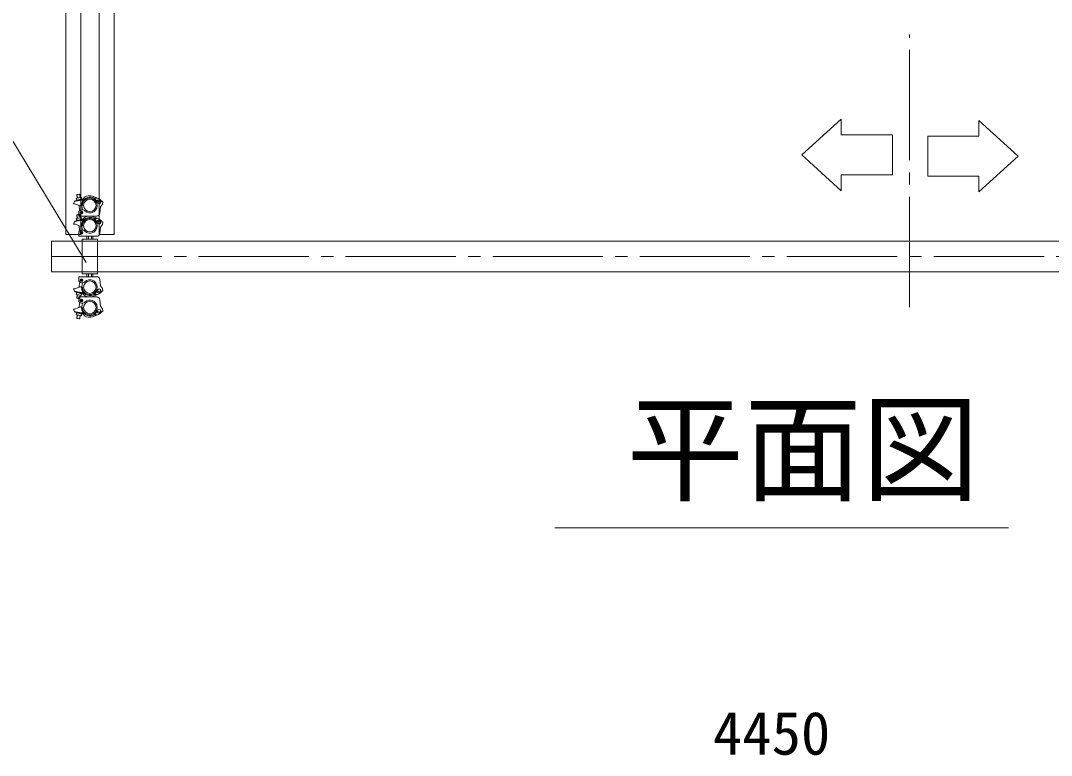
# Model space of a CAD drawing. Units: millimetres, scale not verified. Extents: x -9305 to 9305, y -6415 to 6415.
# Drawn here: x -6653 to -3288, y 1864 to 4265 of the extents above; entities that cross this region are included whole.
import ezdxf
from ezdxf.enums import TextEntityAlignment as Align

# ---------------------------------------------------------------- set-up
doc = ezdxf.new("R2010")
doc.units = ezdxf.units.MM
doc.header["$LTSCALE"] = 40
doc.linetypes.add('CHAIN2', pattern=[12, 9, -1, 1, -1])
doc.linetypes.add('DOUBLE_CHAIN2', pattern=[12.8, 9, -1, 0.6, -0.6, 0.6, -1])
for name, color, linetype, lineweight in [('0-0_0', 134, 'Continuous', 18), ('0-2_CLG-36', 134, 'CHAIN2', 18), ('0-4_CLGS-45', 134, 'Continuous', 18), ('0-7_TEXT', 134, 'Continuous', 18), ('0-A_寸法', 134, 'Continuous', 18)]:
    doc.layers.add(name, color=color, linetype=linetype, lineweight=lineweight)
doc.styles.add('ＭＳ ゴシック', font='')
doc.styles.get('ＭＳ ゴシック').set_extended_font_data('MS Gothic')

msp = doc.modelspace()

# ---------------------------------------------------------------- linework, layer by layer
at = {"layer": '0-0_0', "color": 4, "linetype": 'CHAIN2', "lineweight": 9}
msp.add_line((-3752.15, 3328.9), (-3752.15, 4219.18), dxfattribs=at)
at = {"layer": '0-2_CLG-36'}
msp.add_line((-6552.36, 3494.25), (-1852.36, 3494.25), dxfattribs=at)
at = {"layer": '0-4_CLGS-45'}
for p, q in [((-6473.88, 3675.67), (-6473.7, 3675.32)), ((-6454.56, 3677.94), (-6473.7, 3675.32)), ((-6471.62, 3684.2), (-6470.28, 3676.82)), ((-6452.56, 3680.05), (-6471.25, 3676.65)), ((-6452.36, 3679.06), (-6471.16, 3675.66)), ((-6460.4, 3697.5), (-6470.25, 3695.69)), ((-6469.45, 3696.86), (-6470.25, 3695.68)), ((-6470.25, 3695.69), (-6468.34, 3685.29)), ((-6461.58, 3698.3), (-6469.45, 3696.86)), ((-6469.45, 3696.85), (-6467.36, 3685.48)), ((-6458.75, 3687.05), (-6467.94, 3685.38)), ((-6461.58, 3698.3), (-6460.4, 3697.5)), ((-6459.5, 3686.93), (-6461.58, 3698.3)), ((-6458.5, 3687.1), (-6460.41, 3697.51)), ((-6453.55, 3679.87), (-6454.89, 3687.25)), ((-6419.25, 3690.97), (-6399.41, 3683.38)), ((-6385.28, 3672.45), (-6393.87, 3678.26)), ((-6457.98, 3659.23), (-6474.28, 3665.56)), ((-6463.7, 3661.45), (-6460.53, 3644.18)), ((-6463.56, 3637.45), (-6463.56, 3626.45)), ((-6454.01, 3659.32), (-6457.22, 3659.15)), ((-6454.56, 3646.45), (-6449.86, 3646.45)), ((-6453.66, 3659.36), (-6451.29, 3646.47)), ((-6392.56, 3656.45), (-6394.61, 3635.48)), ((-6473.89, 3609.45), (-6473.71, 3609.1)), ((-6454.57, 3611.72), (-6473.71, 3609.1)), ((-6471.63, 3617.98), (-6470.28, 3610.61)), ((-6452.57, 3613.83), (-6471.26, 3610.43)), ((-6452.37, 3612.85), (-6471.17, 3609.44)), ((-6460.42, 3631.28), (-6470.26, 3629.48)), ((-6469.46, 3630.64), (-6470.26, 3629.47)), ((-6470.26, 3629.48), (-6468.35, 3619.07)), ((-6461.59, 3632.08), (-6469.46, 3630.64)), ((-6469.46, 3630.64), (-6467.37, 3619.26)), ((-6458.76, 3620.84), (-6467.95, 3619.16)), ((-6404.56, 3626.45), (-6463.56, 3626.45)), ((-6461.59, 3632.08), (-6460.42, 3631.28)), ((-6459.5, 3620.71), (-6461.59, 3632.08)), ((-6458.51, 3620.88), (-6460.42, 3631.29)), ((-6453.56, 3613.65), (-6454.9, 3621.03)), ((-6437.35, 3626.46), (-6417.35, 3626.46)), ((-6419.26, 3624.75), (-6399.42, 3617.16)), ((-6385.29, 3606.23), (-6393.88, 3612.04)), ((-6457.99, 3593.01), (-6474.29, 3599.34)), ((-6463.71, 3595.23), (-6460.54, 3577.97)), ((-6463.57, 3571.23), (-6463.57, 3560.23)), ((-6454.02, 3593.1), (-6457.23, 3592.93)), ((-6454.57, 3580.23), (-6449.87, 3580.23)), ((-6453.67, 3593.15), (-6451.3, 3580.25)), ((-6392.57, 3590.23), (-6394.62, 3569.26)), ((-6552.36, 3444.25), (-6552.36, 3544.25)), ((-2002.58, 3544.25), (-6552.36, 3544.25)), ((-6404.57, 3560.23), (-6463.57, 3560.23)), ((-6437.36, 3560.24), (-6417.36, 3560.24)), ((-6437.36, 3560.24), (-6437.36, 3550.3)), ((-6432.36, 3560.24), (-6432.36, 3550.3)), ((-6422.36, 3560.24), (-6422.36, 3550.3)), ((-6417.36, 3560.24), (-6417.36, 3550.3)), ((-6348.53, 3565.61), (-6397.13, 3565.61)), ((-6552.36, 3444.25), (-2002.58, 3444.25)), ((-6437.36, 3428.26), (-6437.36, 3438.2)), ((-6432.36, 3428.26), (-6432.36, 3438.2)), ((-6422.36, 3428.26), (-6422.36, 3438.2)), ((-6417.36, 3428.26), (-6417.36, 3438.2)), ((-6463.71, 3393.27), (-6460.54, 3410.53)), ((-6463.57, 3417.27), (-6463.57, 3428.27)), ((-6404.57, 3428.27), (-6463.57, 3428.27)), ((-6454.57, 3408.27), (-6449.87, 3408.27)), ((-6453.67, 3395.35), (-6451.3, 3408.25)), ((-6437.36, 3428.26), (-6417.36, 3428.26)), ((-6392.57, 3398.27), (-6394.62, 3419.24)), ((-6457.99, 3395.49), (-6474.29, 3389.16)), ((-6473.89, 3379.05), (-6473.71, 3379.4)), ((-6454.57, 3376.78), (-6473.71, 3379.4)), ((-6471.63, 3370.51), (-6470.28, 3377.89)), ((-6452.57, 3374.67), (-6471.26, 3378.07)), ((-6452.37, 3375.65), (-6471.17, 3379.06)), ((-6470.26, 3359.02), (-6468.35, 3369.43)), ((-6469.46, 3357.86), (-6467.37, 3369.24)), ((-6458.76, 3367.66), (-6467.95, 3369.34)), ((-6459.5, 3367.79), (-6461.59, 3356.42)), ((-6458.51, 3367.62), (-6460.42, 3357.21)), ((-6454.02, 3395.4), (-6457.23, 3395.57)), ((-6453.56, 3374.85), (-6454.9, 3367.47)), ((-6419.26, 3363.75), (-6399.42, 3371.34)), ((-6385.29, 3382.27), (-6393.88, 3376.46)), ((-6469.46, 3357.86), (-6470.26, 3359.03)), ((-6460.42, 3357.22), (-6470.26, 3359.02)), ((-6461.59, 3356.42), (-6469.46, 3357.86)), ((-6463.7, 3327.05), (-6460.53, 3344.32)), ((-6463.56, 3351.05), (-6463.56, 3362.05)), ((-6404.56, 3362.05), (-6463.56, 3362.05)), ((-6461.59, 3356.42), (-6460.42, 3357.22)), ((-6454.56, 3342.05), (-6449.86, 3342.05)), ((-6453.66, 3329.13), (-6451.29, 3342.03)), ((-6437.35, 3362.04), (-6417.35, 3362.04)), ((-6392.56, 3332.05), (-6394.61, 3353.02)), ((-6457.98, 3329.27), (-6474.28, 3322.94)), ((-6473.88, 3312.83), (-6473.7, 3313.18)), ((-6454.56, 3310.56), (-6473.7, 3313.18)), ((-6471.62, 3304.3), (-6470.28, 3311.68)), ((-6452.56, 3308.45), (-6471.25, 3311.85)), ((-6452.36, 3309.43), (-6471.16, 3312.84)), ((-6470.25, 3292.81), (-6468.34, 3303.21)), ((-6469.45, 3291.64), (-6467.36, 3303.02)), ((-6458.75, 3301.45), (-6467.94, 3303.12)), ((-6459.5, 3301.57), (-6461.58, 3290.2)), ((-6458.5, 3301.4), (-6460.41, 3290.99)), ((-6454.01, 3329.18), (-6457.22, 3329.35)), ((-6453.55, 3308.63), (-6454.89, 3301.25)), ((-6419.25, 3297.53), (-6399.41, 3305.12)), ((-6385.28, 3316.05), (-6393.87, 3310.24)), ((-6469.45, 3291.64), (-6470.25, 3292.81)), ((-6460.4, 3291), (-6470.25, 3292.81)), ((-6461.58, 3290.2), (-6469.45, 3291.64)), ((-6461.58, 3290.2), (-6460.4, 3291))]:
    msp.add_line(p, q, dxfattribs=at)
at = {"layer": '0-4_CLGS-45', "linetype": 'DOUBLE_CHAIN2'}
for p, q in [((-6452.56, 3544.25), (-6402.56, 3544.25)), ((-6452.56, 3444.25), (-6402.56, 3444.25))]:
    msp.add_line(p, q, dxfattribs=at)
at = {"layer": '0-4_CLGS-45'}
for points in [[(-6456.87, 3565.61), (-6456.87, 5765.61), (-6505.47, 5765.61), (-6505.47, 3565.61)], [(-6452.56, 3550.8), (-6402.56, 3550.8), (-6402.56, 3437.5), (-6452.56, 3437.5)]]:
    msp.add_lwpolyline(points, close=True, dxfattribs=at)
for points in [[(-6397.13, 3565.61), (-6397.13, 5765.61), (-6348.53, 5765.61), (-6348.53, 3565.61)], [(-6392.56, 3656.45), (-6386.56, 3664.95), (-6385.28, 3672.45)], [(-6392.57, 3590.23), (-6386.57, 3598.73), (-6385.29, 3606.23)], [(-6392.57, 3398.27), (-6386.57, 3389.77), (-6385.29, 3382.27)], [(-6392.56, 3332.05), (-6386.56, 3323.55), (-6385.28, 3316.05)]]:
    msp.add_lwpolyline(points, dxfattribs=at)
for centre, radius in [((-6427.35, 3661.11), 20.36), ((-6397.06, 3671.45), 5), ((-6454.56, 3637.95), 4.75), ((-6454.56, 3637.95), 2.25), ((-6427.36, 3594.9), 20.36), ((-6397.07, 3605.23), 5), ((-6454.57, 3571.73), 4.75), ((-6454.57, 3571.73), 2.25), ((-6454.57, 3416.77), 4.75), ((-6454.57, 3416.77), 2.25), ((-6427.36, 3393.9), 20.42), ((-6397.07, 3383.27), 5), ((-6454.56, 3350.55), 4.75), ((-6454.56, 3350.55), 2.25), ((-6427.35, 3327.39), 20.36), ((-6397.06, 3317.05), 5)]:
    msp.add_circle(centre, radius, dxfattribs=at)
for centre, radius, start, end in [((-6465.35, 3664.97), 15.01, 132.479, 174.343), ((-6474.81, 3675.3), 1, 21.664, 132.479), ((-6471.16, 3676.16), 0.5, 100.291, 289.984), ((-6464.28, 3667.61), 18.14, 86.763, 113.859), ((-6465.46, 3674.14), 5.51, 49.828, 150.774), ((-6455.92, 3669.13), 18.14, 86.763, 113.859), ((-6457.1, 3675.66), 5.51, 49.826, 150.775), ((-6427.36, 3660.75), 27.5, 64.68, 178.286), ((-6454.63, 3680.76), 2.82, 271.374, 323.267), ((-6452.49, 3679.55), 0.5, 270.616, 100.309), ((-6428.7, 3665.22), 27.43, 69.863, 149.651), ((-6427.36, 3660.75), 24.3, 222.065, 177.714), ((-6411.33, 3694.65), 10, 244.68, 276.446), ((-6420.69, 3672.27), 14.27, 3.379, 69.105), ((-6407.59, 3661.57), 23.29, 33.395, 96.446), ((-6397.97, 3672.2), 7.32, 55.902, 194.205), ((-6481.83, 3635.36), 31.13, 75.977, 87.16), ((-6454.56, 3637.45), 9, 90, 180), ((-6457.35, 3661.65), 2.5, 255.37, 358.286), ((-6454.14, 3661.82), 2.5, 273.067, 357.714), ((-6449.86, 3640.45), 6, 42.065, 90), ((-6404.56, 3636.45), 10, 270, 354.424), ((-6465.36, 3598.75), 15.01, 132.479, 174.343), ((-6474.82, 3609.08), 1, 21.664, 132.479), ((-6471.16, 3609.94), 0.5, 100.291, 289.984), ((-6464.29, 3601.4), 18.14, 86.763, 113.859), ((-6465.47, 3607.92), 5.51, 49.828, 150.774), ((-6455.93, 3602.92), 18.14, 86.763, 113.859), ((-6457.11, 3609.44), 5.51, 49.826, 150.775), ((-6427.37, 3594.53), 27.5, 64.68, 178.286), ((-6454.64, 3614.55), 2.82, 271.374, 323.267), ((-6452.5, 3613.34), 0.5, 270.616, 100.309), ((-6428.7, 3599), 27.43, 69.863, 149.651), ((-6427.37, 3594.53), 24.3, 222.065, 177.714), ((-6411.34, 3628.43), 10, 244.68, 276.446), ((-6420.7, 3606.06), 14.27, 3.379, 69.105), ((-6407.6, 3595.35), 23.29, 33.395, 96.446), ((-6397.98, 3605.98), 7.32, 55.902, 194.205), ((-6481.84, 3569.14), 31.13, 75.977, 87.16), ((-6454.57, 3571.23), 9, 90, 180), ((-6457.36, 3595.43), 2.5, 255.37, 358.286), ((-6454.15, 3595.6), 2.5, 273.067, 357.714), ((-6449.87, 3574.23), 6, 42.065, 90), ((-6404.57, 3570.23), 10, 270, 354.424), ((-6454.57, 3417.27), 9, 180, 270), ((-6427.37, 3393.97), 24.3, 182.286, 137.936), ((-6449.87, 3414.27), 6, 270, 317.935), ((-6404.57, 3418.27), 10, 5.576, 90), ((-6481.84, 3419.36), 31.13, 272.84, 284.023), ((-6465.36, 3389.75), 15.01, 185.657, 227.521), ((-6474.82, 3379.42), 1, 227.521, 338.336), ((-6471.16, 3378.56), 0.5, 70.016, 259.709), ((-6464.29, 3387.1), 18.14, 246.141, 273.237), ((-6465.47, 3380.58), 5.51, 209.226, 310.172), ((-6455.93, 3385.58), 18.14, 246.141, 273.237), ((-6457.11, 3379.06), 5.51, 209.225, 310.174), ((-6457.36, 3393.07), 2.5, 1.714, 104.63), ((-6427.37, 3393.97), 27.5, 181.714, 295.32), ((-6454.64, 3373.95), 2.82, 36.733, 88.626), ((-6454.15, 3392.9), 2.5, 2.286, 86.933), ((-6452.5, 3375.16), 0.5, 259.691, 89.384), ((-6428.7, 3389.5), 27.43, 210.349, 290.137), ((-6411.34, 3360.07), 10, 83.554, 115.32), ((-6420.7, 3382.44), 14.27, 290.895, 356.621), ((-6407.6, 3393.15), 23.29, 263.554, 326.605), ((-6397.98, 3382.52), 7.32, 165.795, 304.098), ((-6454.56, 3351.05), 9, 180, 270), ((-6427.36, 3327.75), 24.3, 182.286, 137.936), ((-6449.86, 3348.05), 6, 270, 317.935), ((-6404.56, 3352.05), 10, 5.576, 90), ((-6481.83, 3353.14), 31.13, 272.84, 284.023), ((-6465.35, 3323.53), 15.01, 185.657, 227.521), ((-6474.81, 3313.2), 1, 227.521, 338.336), ((-6471.16, 3312.34), 0.5, 70.016, 259.709), ((-6464.28, 3320.89), 18.14, 246.141, 273.237), ((-6465.46, 3314.36), 5.51, 209.226, 310.172), ((-6455.92, 3319.36), 18.14, 246.141, 273.237), ((-6457.1, 3312.84), 5.51, 209.225, 310.174), ((-6457.35, 3326.85), 2.5, 1.714, 104.63), ((-6427.36, 3327.75), 27.5, 181.714, 295.32), ((-6454.63, 3307.73), 2.82, 36.733, 88.626), ((-6454.14, 3326.68), 2.5, 2.286, 86.933), ((-6452.49, 3308.95), 0.5, 259.691, 89.384), ((-6428.7, 3323.28), 27.43, 210.349, 290.137), ((-6411.33, 3293.85), 10, 83.554, 115.32), ((-6420.69, 3316.22), 14.27, 290.895, 356.621), ((-6407.59, 3326.93), 23.29, 263.554, 326.605), ((-6397.97, 3316.3), 7.32, 165.795, 304.098)]:
    msp.add_arc(centre, radius, start, end, dxfattribs=at)
at = {"layer": '0-7_TEXT'}
for p, q in [((-6439.18, 3474.5), (-6824.78, 4111.13)), ((-4909.28, 2607.47), (-3428.43, 2607.47))]:
    msp.add_line(p, q, dxfattribs=at)
for points in [[(-4103.19, 3826.17), (-3974.25, 3942.93), (-3974.25, 3891.24), (-3807.6, 3891.24), (-3807.6, 3760.86), (-3974.25, 3760.86), (-3974.25, 3709.17)], [(-3396.63, 3821.94), (-3525.58, 3705.18), (-3525.58, 3756.88), (-3692.22, 3756.88), (-3692.22, 3887.25), (-3525.58, 3887.25), (-3525.58, 3938.94)]]:
    msp.add_lwpolyline(points, close=True, dxfattribs=at)

# ---------------------------------------------------------------- texts
at = {"layer": '0-7_TEXT', "style": 'ＭＳ ゴシック'}
msp.add_text('平面図', height=281.5, dxfattribs=at).set_placement((-4675.52, 2640.2), align=Align.BOTTOM_LEFT)
at = {"layer": '0-A_寸法', "style": 'ＭＳ ゴシック'}
msp.add_text('4450', height=140.8, dxfattribs=at).set_placement((-4393.37, 1824.48), align=Align.BOTTOM_LEFT)

doc.saveas('drawing.dxf')
